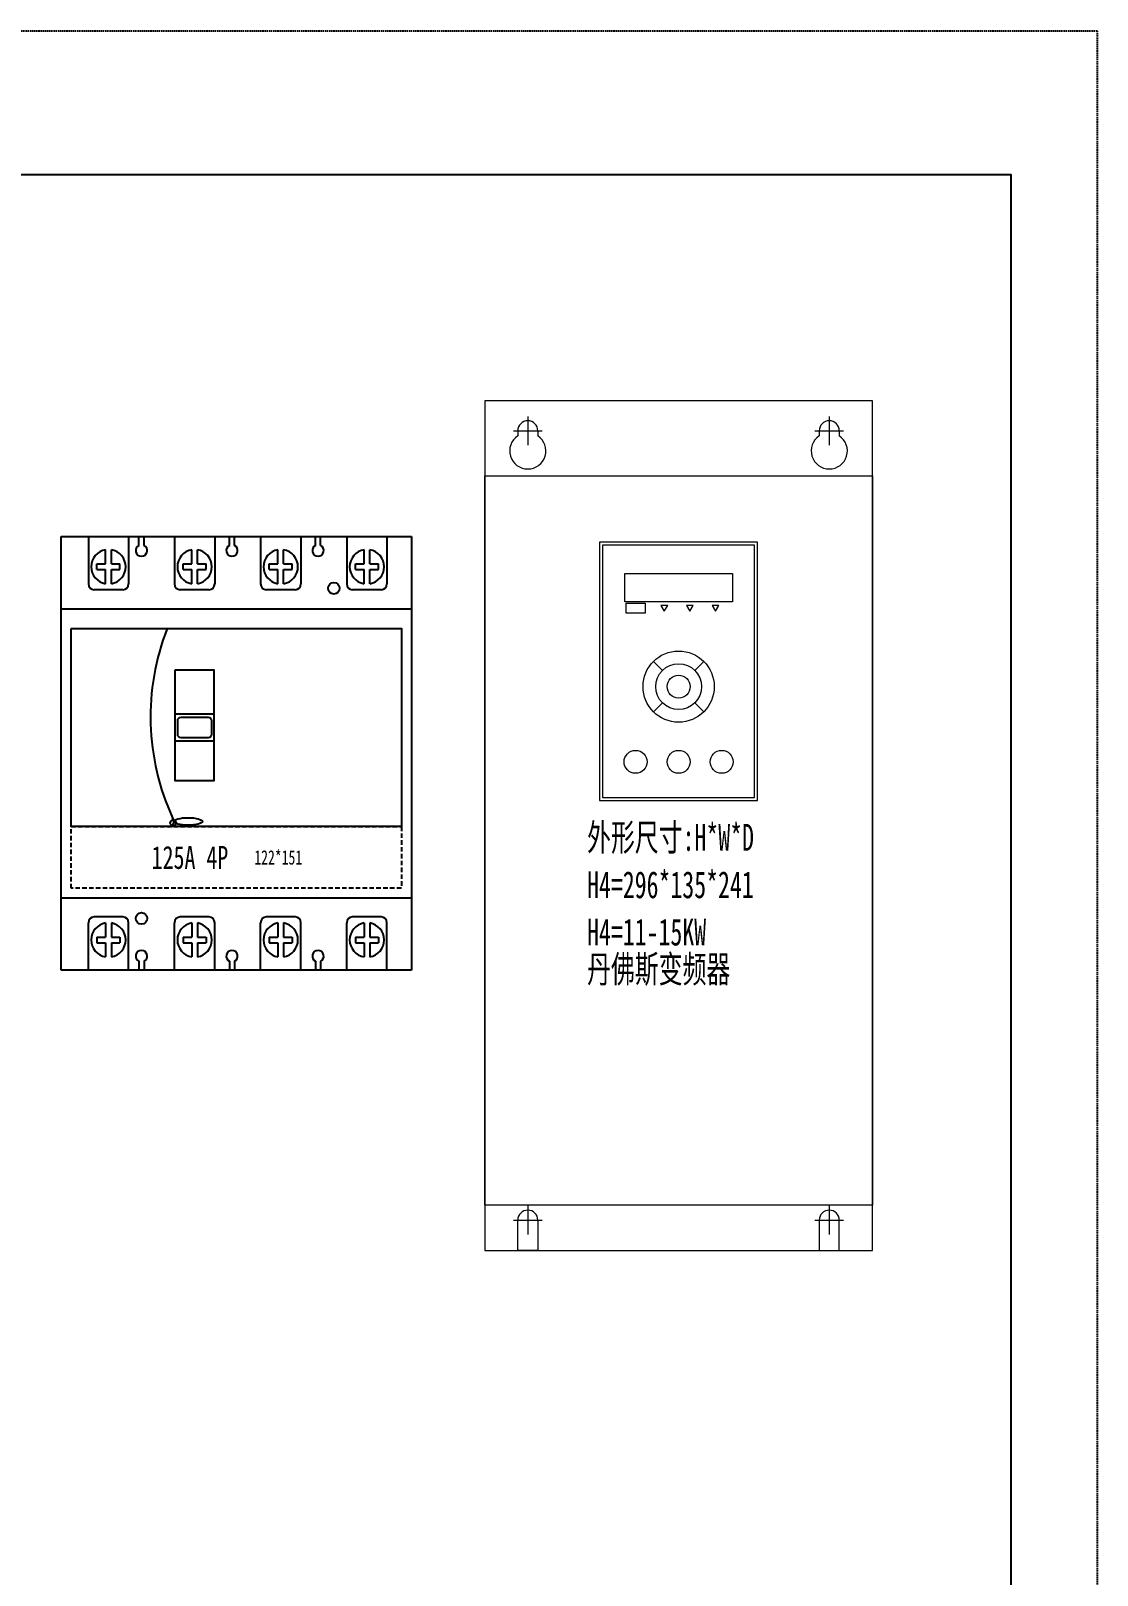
# Model space of a CAD drawing. Extents: x 299548 to 300348, y 295959 to 297159.
# Drawn here: x 299977 to 300348, y 296621 to 297159 of the extents above; entities that cross this region are included whole.
import ezdxf
from ezdxf.enums import TextEntityAlignment as Align

# ---------------------------------------------------------------- set-up
doc = ezdxf.new("R2010")
doc.units = 0
doc.header["$MEASUREMENT"] = 0
doc.linetypes.add('DASHED', pattern=[0.75, 0.5, -0.25])
doc.linetypes.add('HIDDEN2', pattern=[4.7625, 3.175, -1.5875])
doc.layers.add('元件', color=7, linetype='Continuous')
doc.layers.add('布置图', color=30, linetype='Continuous')
doc.layers.add('细线', color=7, linetype='Continuous', lineweight=0)
doc.layers.add('细线 @ 1', color=7, linetype='Continuous', lineweight=0)
doc.styles.add('GH-CZC', font='', dxfattribs={"width": 0.7})
doc.styles.add('仿宋', font='simfang.ttf', dxfattribs={"width": 0.6})
doc.styles.get('GH-CZC').set_extended_font_data('SimSun')

# ---------------------------------------------------------------- blocks, each defined once
blk = doc.blocks.new('Manufacturer光辉PartName变频器Series15KWShellFrameLimitingCurrentRemarkPartTypeMinCurrent0MaxCurrent0PolesMinPower11MaxPower15LibType2DelFlgfalseUpdateDate')
at = {"layer": '细线', "color": 1, "transparency": 33554687}
for p, q in [((-52.5, 142.5), (-52.5, 132.5)), ((52.5, 142.5), (52.5, 132.5)), ((-57.5, 137.5), (-47.5, 137.5)), ((47.5, 137.5), (57.5, 137.5)), ((-52.5, -132.5), (-52.5, -142.5)), ((52.5, -132.5), (52.5, -142.5)), ((-57.5, -137.5), (-47.5, -137.5)), ((47.5, -137.5), (57.5, -137.5))]:
    blk.add_line(p, q, dxfattribs=at)
at = {"layer": '细线', "color": 0, "transparency": 33554687}
for p, q in [((-56, 137.5), (-56, 135.74)), ((-49, 137.5), (-49, 135.74)), ((49, 137.5), (49, 135.74)), ((56, 137.5), (56, 135.74)), ((-8.73, 57.14), (-5.62, 54.03)), ((5.69, 54.03), (8.8, 57.14)), ((-5.62, 42.72), (-8.73, 39.61)), ((5.69, 42.72), (8.8, 39.61))]:
    blk.add_line(p, q, dxfattribs=at)
for points in [[(-67.5, -148), (67.5, -148), (67.5, 148), (-67.5, 148)], [(-67.5, 121.85), (67.5, 121.85), (67.5, -132.23), (-67.5, -132.23)], [(-27.5, 8.71), (27.5, 8.71), (27.5, 98.71), (-27.5, 98.71)], [(-26.5, 9.71), (26.5, 9.71), (26.5, 97.71), (-26.5, 97.71)], [(-18.73, 87.8), (18.8, 87.8), (18.8, 77.9), (-18.73, 77.9)], [(-18.23, 77.4), (-11.65, 77.4), (-11.65, 73.98), (-18.23, 73.98)], [(-6.12, 76.66), (-4.95, 74.63), (-3.78, 76.66)], [(2.77, 76.66), (3.94, 74.63), (5.11, 76.66)], [(11.66, 76.66), (12.83, 74.63), (14, 76.66)]]:
    blk.add_lwpolyline(points, close=True, dxfattribs=at)
for points in [[(-49, -137.5), (-49, -148), (-56, -148), (-56, -137.5)], [(49, -137.5), (49, -148), (56, -148), (56, -137.5)]]:
    blk.add_lwpolyline(points, dxfattribs=at)
for centre, radius in [((0.04, 48.38), 12.4), ((0.04, 48.38), 7.99), ((0.04, 48.38), 4), ((-14.96, 22.18), 4), ((0.04, 22.18), 4), ((15.04, 22.18), 4)]:
    blk.add_circle(centre, radius, dxfattribs=at)
for centre, radius, start, end in [((-52.5, 137.5), 3.5, 0, 180), ((52.5, 137.5), 3.5, 0, 180), ((-52.5, 130.5), 6.3, 123.749, 56.251), ((52.5, 130.5), 6.3, 123.749, 56.251), ((-52.5, -137.5), 3.5, 0, 180), ((52.5, -137.5), 3.5, 0, 180)]:
    blk.add_arc(centre, radius, start, end, dxfattribs=at)
at = {"layer": '细线 @ 1', "color": 4, "transparency": 33554687, "style": '仿宋', "width": 0.65}
for s, p in [('外形尺寸:H*W*D', (-31.84, -8.82)), ('H4=296*135*241', (-31.84, -25.31)), ('H4=11-15KW', (-31.84, -41.8)), ('丹佛斯变频器', (-31.84, -54.7))]:
    blk.add_text(s, height=9.375, dxfattribs=at).set_placement(p)
blk = doc.blocks.new('Manufacturer光辉PartName塑壳断路器Series4PShellFrameLimitingCurrentRemarkPartTypeMinCurrent16MaxCurrent125Poles4PMinPower0MaxPower0LibType2DelFlgfalseUpdateDate')
at = {"layer": '元件', "color": 0, "transparency": 33554687}
for p, q in [((-51.5, 75.5), (-51.5, 59)), ((-37.5, 75.5), (-37.5, 59)), ((-33.9, 72.43), (-33.9, 75.5)), ((-32.1, 72.43), (-32.1, 75.5)), ((-21.5, 75.5), (-21.5, 59)), ((-7.5, 75.5), (-7.5, 59)), ((-2.4, 72.43), (-2.4, 75.5)), ((-0.6, 72.43), (-0.6, 75.5)), ((8.5, 75.5), (8.5, 59)), ((22.5, 75.5), (22.5, 59)), ((27.6, 72.43), (27.6, 75.5)), ((29.4, 72.43), (29.4, 75.5)), ((38.5, 75.5), (38.5, 59)), ((52.5, 75.5), (52.5, 59)), ((-45.5, 66), (-45.5, 70.92)), ((-43.5, 66), (-43.5, 70.92)), ((-15.5, 66), (-15.5, 70.92)), ((-13.5, 66), (-13.5, 70.92)), ((14.5, 66), (14.5, 70.92)), ((16.5, 66), (16.5, 70.92)), ((44.5, 66), (44.5, 70.92)), ((46.5, 66), (46.5, 70.92)), ((-48.5, 64), (-48.5, 66)), ((-48.5, 66), (-45.5, 66)), ((-43.5, 66), (-40.5, 66)), ((-40.5, 64), (-40.5, 66)), ((-18.5, 66), (-15.5, 66)), ((-18.5, 64), (-18.5, 66)), ((-13.5, 66), (-10.5, 66)), ((-10.5, 64), (-10.5, 66)), ((11.5, 64), (11.5, 66)), ((11.5, 66), (14.5, 66)), ((16.5, 66), (19.5, 66)), ((19.5, 64), (19.5, 66)), ((41.5, 64), (41.5, 66)), ((41.5, 66), (44.5, 66)), ((46.5, 66), (49.5, 66)), ((49.5, 64), (49.5, 66)), ((-48.5, 64), (-45.5, 64)), ((-45.5, 59.08), (-45.5, 64)), ((-43.5, 64), (-40.5, 64)), ((-43.5, 59.08), (-43.5, 64)), ((-18.5, 64), (-15.5, 64)), ((-15.5, 59.08), (-15.5, 64)), ((-13.5, 59.08), (-13.5, 64)), ((-13.5, 64), (-10.5, 64)), ((11.5, 64), (14.5, 64)), ((14.5, 59.08), (14.5, 64)), ((16.5, 64), (19.5, 64)), ((16.5, 59.08), (16.5, 64)), ((41.5, 64), (44.5, 64)), ((44.5, 59.08), (44.5, 64)), ((46.5, 64), (49.5, 64)), ((46.5, 59.08), (46.5, 64)), ((-39.5, 57), (-49.5, 57)), ((-9.5, 57), (-19.5, 57)), ((20.5, 57), (10.5, 57)), ((50.5, 57), (40.5, 57)), ((-61, 50.39), (61, 50.39)), ((-61, -50.39), (61, -50.39)), ((-51.5, -75.5), (-51.5, -59)), ((-39.5, -57), (-49.5, -57)), ((-45.5, -59.08), (-45.5, -64)), ((-43.5, -59.08), (-43.5, -64)), ((-37.5, -75.5), (-37.5, -59)), ((-21.5, -75.5), (-21.5, -59)), ((-9.5, -57), (-19.5, -57)), ((-15.5, -59.08), (-15.5, -64)), ((-13.5, -59.08), (-13.5, -64)), ((-7.5, -75.5), (-7.5, -59)), ((8.5, -75.5), (8.5, -59)), ((20.5, -57), (10.5, -57)), ((14.5, -59.08), (14.5, -64)), ((16.5, -59.08), (16.5, -64)), ((22.5, -75.5), (22.5, -59)), ((38.5, -75.5), (38.5, -59)), ((50.5, -57), (40.5, -57)), ((44.5, -59.08), (44.5, -64)), ((46.5, -59.08), (46.5, -64)), ((52.5, -75.5), (52.5, -59)), ((-48.5, -64), (-45.5, -64)), ((-48.5, -64), (-48.5, -66)), ((-43.5, -64), (-40.5, -64)), ((-40.5, -64), (-40.5, -66)), ((-18.5, -64), (-18.5, -66)), ((-18.5, -64), (-15.5, -64)), ((-13.5, -64), (-10.5, -64)), ((-10.5, -64), (-10.5, -66)), ((11.5, -64), (14.5, -64)), ((11.5, -64), (11.5, -66)), ((16.5, -64), (19.5, -64)), ((19.5, -64), (19.5, -66)), ((41.5, -64), (41.5, -66)), ((41.5, -64), (44.5, -64)), ((46.5, -64), (49.5, -64)), ((49.5, -64), (49.5, -66)), ((-48.5, -66), (-45.5, -66)), ((-45.5, -66), (-45.5, -70.92)), ((-43.5, -66), (-40.5, -66)), ((-43.5, -66), (-43.5, -70.92)), ((-18.5, -66), (-15.5, -66)), ((-15.5, -66), (-15.5, -70.92)), ((-13.5, -66), (-13.5, -70.92)), ((-13.5, -66), (-10.5, -66)), ((11.5, -66), (14.5, -66)), ((14.5, -66), (14.5, -70.92)), ((16.5, -66), (19.5, -66)), ((16.5, -66), (16.5, -70.92)), ((41.5, -66), (44.5, -66)), ((44.5, -66), (44.5, -70.92)), ((46.5, -66), (46.5, -70.92)), ((46.5, -66), (49.5, -66)), ((-33.9, -72.43), (-33.9, -75.5)), ((-32.1, -72.43), (-32.1, -75.5)), ((-2.4, -72.43), (-2.4, -75.5)), ((-0.6, -72.43), (-0.6, -75.5)), ((27.6, -72.43), (27.6, -75.5)), ((29.4, -72.43), (29.4, -75.5))]:
    blk.add_line(p, q, dxfattribs=at)
for points in [[(-61, -75.5), (-61, 75.5)], [(-61, 75.5), (61, 75.5)], [(61, 75.5), (61, -75.5)], [(61, -75.5), (-61, -75.5)]]:
    blk.add_lwpolyline(points, dxfattribs=at)
for points in [[(-57.5, 43.5), (57.5, 43.5), (57.5, -25.5), (-57.5, -25.5)], [(-21.22, 29.14), (-7.78, 29.14), (-7.78, -9.6), (-21.22, -9.6)], [(-21.22, 13.76), (-7.78, 13.76), (-7.78, 4.24), (-21.22, 4.24)]]:
    blk.add_lwpolyline(points, close=True, dxfattribs=at)
blk.add_lwpolyline([(-19.19, 12.61), (-9.81, 12.61, -0.414214), (-8.61, 11.41), (-8.61, 6.59, -0.414214), (-9.81, 5.39), (-19.19, 5.39, -0.414214), (-20.39, 6.59), (-20.39, 11.41, -0.414214)], format="xyb", close=True, dxfattribs=at)
at = {"layer": '元件', "color": 0, "linetype": 'HIDDEN2', "ltscale": 0.5, "transparency": 33554687}
blk.add_lwpolyline([(-57.5, -25.5), (57.5, -25.5), (57.5, -47), (-57.5, -47)], close=True, dxfattribs=at)
at = {"layer": '元件', "color": 0, "linetype": 'ByBlock', "transparency": 33554687}
for centre in [(34, 57.5), (-33, -57.5)]:
    blk.add_circle(centre, 2, dxfattribs=at)
at = {"layer": '元件', "color": 0, "transparency": 33554687}
blk.add_circle((-21.96, -24.22), 1.02, dxfattribs=at)
for centre, radius, start, end in [((-44.5, 65), 6, 99.5941, 260.4059), ((-44.5, 65), 6, 279.5941, 80.4059), ((-33, 70.65), 2, 116.839, 63.161), ((-14.5, 65), 6, 99.5941, 260.4059), ((-14.5, 65), 6, 279.5941, 80.4059), ((-1.5, 70.65), 2, 116.839, 63.161), ((15.5, 65), 6, 99.5941, 260.4059), ((15.5, 65), 6, 279.5941, 80.4059), ((28.5, 70.65), 2, 116.839, 63.161), ((45.5, 65), 6, 99.5941, 260.4059), ((45.5, 65), 6, 279.5941, 80.4059), ((-49.5, 59), 2, 180, 270), ((-39.5, 59), 2, 270, 0), ((-19.5, 59), 2, 180, 270), ((-9.5, 59), 2, 270, 0), ((10.5, 59), 2, 180, 270), ((20.5, 59), 2, 270, 0), ((40.5, 59), 2, 180, 270), ((50.5, 59), 2, 270, 0), ((54.93, 12.69), 84.78, 158.6859, 204.5341), ((-23.47, -23.79), 1.8, 251.3296, 44.8965), ((-49.5, -59), 2, 90, 180), ((-44.5, -65), 6, 99.5941, 260.4059), ((-44.5, -65), 6, 279.5941, 80.4059), ((-39.5, -59), 2, 0, 90), ((-19.5, -59), 2, 90, 180), ((-14.5, -65), 6, 99.5941, 260.4059), ((-14.5, -65), 6, 279.5941, 80.4059), ((-9.5, -59), 2, 0, 90), ((10.5, -59), 2, 90, 180), ((15.5, -65), 6, 99.5941, 260.4059), ((15.5, -65), 6, 279.5941, 80.4059), ((20.5, -59), 2, 0, 90), ((40.5, -59), 2, 90, 180), ((45.5, -65), 6, 99.5941, 260.4059), ((45.5, -65), 6, 279.5941, 80.4059), ((50.5, -59), 2, 0, 90), ((-33, -70.65), 2, 296.839, 243.161), ((-1.5, -70.65), 2, 296.839, 243.161), ((28.5, -70.65), 2, 296.839, 243.161)]:
    blk.add_arc(centre, radius, start, end, dxfattribs=at)
blk.add_ellipse((-16.79, -23.74), major_axis=(-5, 0), ratio=0.263531, dxfattribs=at)
at = {"layer": '元件', "color": 0, "transparency": 33554687, "width": 0.7}
blk.add_text('125A 4P', height=8, dxfattribs=at).set_placement((-29.45, -36.25), align=Align.MIDDLE_LEFT)
at = {"layer": '元件', "color": 0, "transparency": 33554687, "style": 'GH-CZC', "width": 0.7}
blk.add_text('122*151', height=5, dxfattribs=at).set_placement((14.63, -36.25), align=Align.MIDDLE_CENTER)

msp = doc.modelspace()

# ---------------------------------------------------------------- linework, layer by layer
at = {"color": 2}
msp.add_lwpolyline([(299578.25, 297109.45), (300318.25, 297109.45), (300318.25, 296009.45), (299578.25, 296009.45)], close=True, dxfattribs=at)
at = {"layer": '布置图', "linetype": 'DASHED'}
msp.add_lwpolyline([(299548.25, 297159.45), (300348.25, 297159.45), (300348.25, 295959.45), (299548.25, 295959.45)], close=True, dxfattribs=at)

# ---------------------------------------------------------------- block references
for name, p in [('Manufacturer光辉PartName变频器Series15KWShellFrameLimitingCurrentRemarkPartTypeMinCurrent0MaxCurrent0PolesMinPower11MaxPower15LibType2DelFlgfalseUpdateDate', (300202.47, 296882.63)), ('Manufacturer光辉PartName塑壳断路器Series4PShellFrameLimitingCurrentRemarkPartTypeMinCurrent16MaxCurrent125Poles4PMinPower0MaxPower0LibType2DelFlgfalseUpdateDate', (300048.44, 296907.77))]:
    msp.add_blockref(name, p)

doc.saveas('drawing.dxf')
